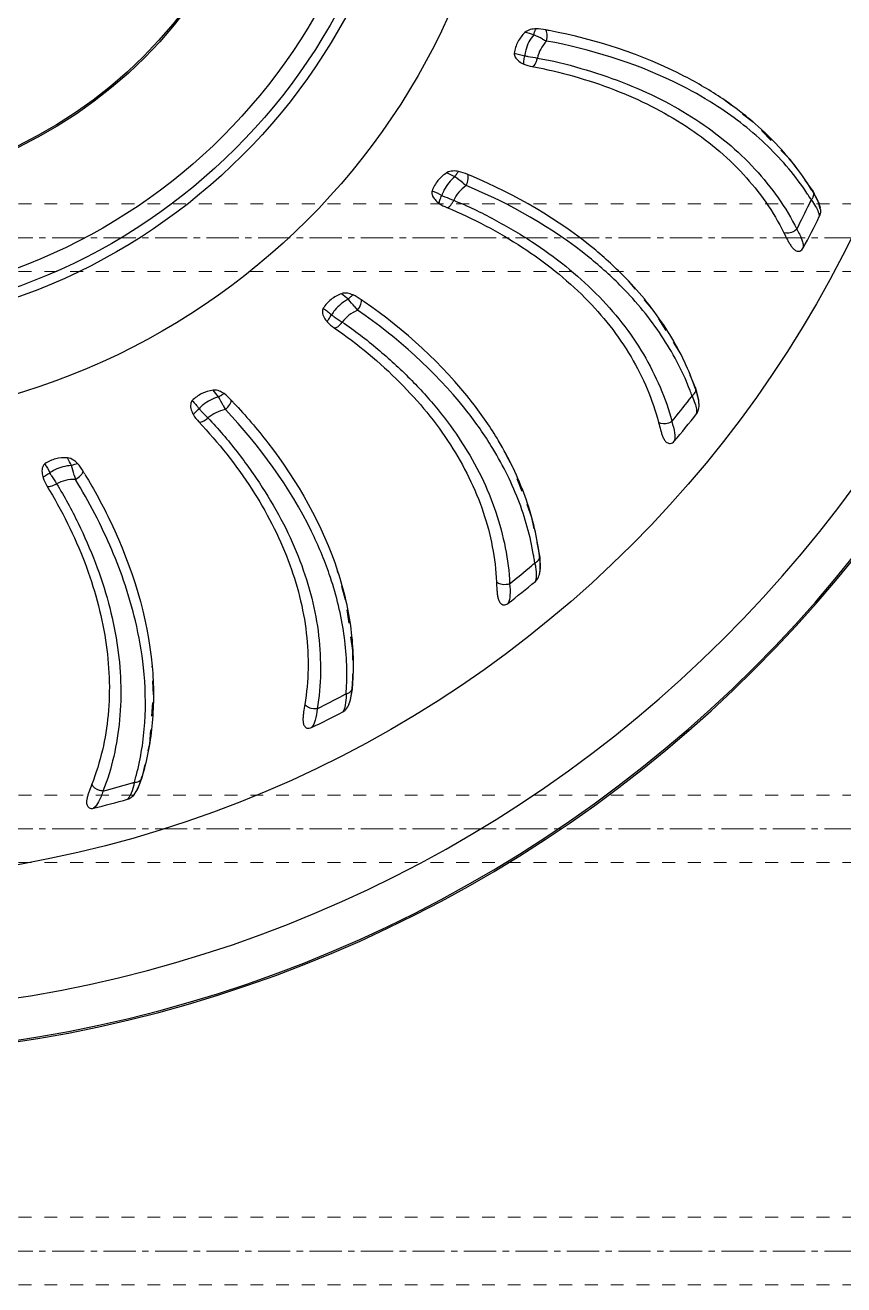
# Model space of a CAD drawing. Header units: millimetres. Extents: x 723 to 11228, y -2384 to 1578.
# Drawn here: x 4996.6 to 5093.5, y -915.7 to -766.6 of the extents above; entities that cross this region are included whole.
import ezdxf

# ---------------------------------------------------------------- set-up
doc = ezdxf.new("R2010")
doc.units = ezdxf.units.MM
doc.header["$LTSCALE"] = 16.335
doc.linetypes.add('CENTER', pattern=[0.6, 0.375, -0.075, 0.075, -0.075])
doc.linetypes.add('HIDDEN', pattern=[0.2, 0.1, -0.1])
doc.layers.get('0').update_dxf_attribs({"linetype": 'CONTINUOUS'})
doc.layers.add('cool', color=153, linetype='HIDDEN', lineweight=9)
doc.layers.add('DEFAULT_2', color=8, linetype='HIDDEN')

msp = doc.modelspace()

# ---------------------------------------------------------------- linework, layer by layer
at = {"color": 7, "linetype": 'Continuous'}
for radius in [136.298, 81.934, 71.088, 69.932, 67.835, 54.701, 54.521]:
    msp.add_circle((4972.032, -731.744), radius, dxfattribs=at)
for centre, radius, start, end in [((4972.032, -731.744), 156.994, 100.56027, 79.43973), ((4972.032, -731.744), 156.811, 100.47906, 79.52094), ((4972.032, -731.744), 151.848, 100.78571, 79.21429), ((5025.398, -883.855), 120.323, 74.86912, 75.38001), ((4957.254, -972.865), 228.038, 63.82321, 64.1157), ((5123.099, -634.744), 148.566, 243.94849, 244.15344), ((5045.662, -834.935), 68.956, 79.14733, 79.50109), ((5054.646, -812.939), 43.849, 56.94057, 58.36344), ((4992.607, -891.608), 120.327, 62.86913, 63.37642), ((4907.363, -964.609), 228.174, 51.8233, 52.11562), ((5022.632, -847.892), 68.875, 67.14677, 67.4998), ((5139.974, -668.241), 148.577, 231.94849, 232.15344), ((5063.388, -803.502), 30.894, 33.00095, 33.46757), ((5063.61, -803.359), 30.63, 31.7132, 33.00208), ((4998.373, -744.085), 100.987, 334.40306, 334.69047), ((4998.326, -744.062), 101.039, 332.49269, 334.40292), ((5088.29, -788.659), 2.463, 7.65394, 11.33455), ((4996.977, -743.421), 104.249, 331.63701, 333.92881), ((4958.919, -892.374), 120.332, 50.86913, 51.37158), ((4860.221, -946.172), 228.361, 39.82342, 40.1155), ((4997.354, -855.889), 68.92, 55.1467, 55.49789), ((5149.52, -704.515), 148.591, 219.9485, 220.15343), ((4925.805, -886.12), 120.339, 38.86914, 39.36569), ((5046.476, -820.905), 30.893, 21.00091, 21.45788), ((5046.721, -820.811), 30.63, 19.7132, 21.00205), ((5049.268, -818.742), 28.199, 19.02651, 19.52253), ((5052.925, -817.48), 24.33, 18.57132, 19.02365), ((4817.882, -918.325), 228.59, 27.82357, 28.11535), ((4970.984, -858.425), 68.929, 43.14629, 43.49536), ((4995.193, -749.237), 101.039, 320.49269, 322.41407), ((4995.234, -749.27), 100.986, 322.41421, 322.69047), ((5151.32, -741.981), 148.607, 207.94851, 208.15342), ((4994.013, -748.334), 104.239, 319.64151, 321.93254), ((5073.9, -811.559), 2.483, 356.07191, 359.34), ((4894.715, -873.116), 120.347, 26.86915, 27.359), ((4782.211, -882.247), 228.85, 15.82373, 16.11519), ((5145.294, -779.006), 148.626, 195.94853, 196.1534), ((4945.069, -855.16), 68.455, 31.13719, 31.48637), ((5026.316, -834.412), 30.891, 9.00095, 9.44342), ((5030.904, -832.701), 26.782, 7.02092, 7.52683), ((4991.052, -753.648), 101.039, 308.49269, 310.42825), ((4991.086, -753.689), 100.986, 310.4284, 310.69047), ((5026.573, -834.371), 30.63, 7.7132, 9.0021), ((5034.445, -832.264), 23.214, 6.53165, 7.01871), ((4990.092, -752.527), 104.226, 307.64623, 309.93632), ((4986.11, -757.149), 100.985, 298.44551, 298.69048), ((5004.047, -843.446), 30.63, 355.7132, 357.00205), ((5003.789, -843.432), 30.888, 357.00089, 357.42606), ((5013.394, -843.125), 22.004, 354.48453, 355.01465), ((5010.134, -842.841), 25.277, 355.01606, 355.53145), ((4986.085, -757.102), 101.039, 296.49269, 298.44536), ((4985.384, -755.815), 104.209, 295.6519, 297.94091), ((4980.523, -759.499), 100.985, 286.46475, 286.69048), ((4980.125, -847.639), 30.63, 343.7132, 345.002), ((4979.879, -847.573), 30.885, 345.00082, 345.40649), ((4990.504, -849.624), 20.786, 342.42991, 343.01058), ((4987.724, -848.774), 23.694, 343.01103, 343.53593), ((4980.508, -759.447), 101.039, 284.49269, 286.46459), ((4980.094, -758.056), 104.191, 283.65801, 285.94595)]:
    msp.add_arc(centre, radius, start, end, dxfattribs=at)
for points, knots in [([(5055.769, -767.429), (5055.436, -767.758), (5054.851, -768.509), (5054.555, -769.424), (5054.5, -769.889)], [0, 0, 0, 0, 0.4998084, 1, 1, 1, 1]), ([(5056.805, -767.705), (5056.367, -768.227), (5055.928, -769.072), (5055.763, -769.97), (5055.742, -770.199)], [0, 0, 0, 0, 0.7485611, 1, 1, 1, 1]), ([(5057.099, -766.998), (5056.864, -767.003), (5056.393, -767.057), (5055.938, -767.261), (5055.769, -767.429)], [0, 0, 0, 0, 0.4959759, 1, 1, 1, 1]), ([(5056.805, -767.705), (5056.849, -767.565), (5056.936, -767.325), (5057.04, -767.09), (5057.098, -766.998)], [0, 0, 0, 0, 0.5735743, 1, 1, 1, 1]), ([(5058.329, -768.448), (5058.387, -768.181), (5058.43, -767.795), (5058.358, -767.351), (5058.28, -767.18), (5058.227, -767.133)], [0, 0, 0, 0, 0.6048175, 0.8419104, 1, 1, 1, 1]), ([(5079.179, -775.309), (5077.732, -774.33), (5071.36, -770.567), (5064.185, -768.274), (5058.646, -767.212)], [0, 0, 0, 0, 0.2364734, 1, 1, 1, 1]), ([(5058.329, -768.448), (5058.069, -768.748), (5057.586, -769.361), (5057.323, -770.1), (5057.24, -770.464)], [0, 0, 0, 0, 0.5152924, 1, 1, 1, 1]), ([(5077.647, -775.606), (5076.253, -774.747), (5070.187, -771.459), (5063.492, -769.413), (5058.329, -768.448)], [0, 0, 0, 0, 0.2376656, 1, 1, 1, 1]), ([(5054.5, -769.889), (5054.482, -770.042), (5054.591, -770.434), (5055.036, -770.864), (5055.427, -771.09), (5055.631, -771.183)], [0, 0, 0, 0, 0.2550591, 0.6288153, 1, 1, 1, 1]), ([(5055.632, -771.182), (5055.621, -771.132), (5055.618, -771.003), (5055.643, -770.673), (5055.696, -770.397), (5055.742, -770.199)], [0, 0, 0, 0, 0.1547015, 0.3874256, 1, 1, 1, 1]), ([(5055.742, -770.199), (5055.868, -770.222), (5056.367, -770.307), (5056.868, -770.387), (5057.24, -770.464)], [0, 0, 0, 0, 0.2524726, 1, 1, 1, 1]), ([(5056.633, -771.467), (5056.691, -771.47), (5056.834, -771.387), (5056.995, -771.167), (5057.137, -770.844), (5057.21, -770.595), (5057.24, -770.464)], [0, 0, 0, 0, 0.1424133, 0.366311, 0.6694525, 1, 1, 1, 1]), ([(5057.24, -770.464), (5058.982, -770.758), (5062.369, -771.608), (5067.254, -773.23), (5071.824, -775.238), (5076.004, -777.647), (5079.765, -780.407), (5083.044, -783.524), (5085.799, -786.956), (5087.337, -789.428), (5087.943, -790.728)], [0, 0, 0, 0, 0.1391995, 0.2744513, 0.405283, 0.5317371, 0.6538451, 0.7719978, 0.8870175, 1, 1, 1, 1]), ([(5056.632, -771.468), (5059.948, -772.102), (5066.291, -773.857), (5074.852, -778.122), (5081.811, -783.856), (5085.175, -788.65), (5086.429, -791.163)], [0, 0, 0, 0, 0.2743508, 0.5315351, 0.7717558, 1, 1, 1, 1]), ([(5089.702, -786.06), (5088.418, -783.964), (5085.255, -779.972), (5081.321, -776.758), (5079.179, -775.309)], [0, 0, 0, 0, 0.487331, 1, 1, 1, 1]), ([(5089.16, -786.465), (5087.831, -784.455), (5084.612, -780.641), (5080.692, -777.572), (5078.567, -776.188)], [0, 0, 0, 0, 0.4871198, 1, 1, 1, 1]), ([(5046.529, -784.04), (5046.135, -784.293), (5045.408, -784.905), (5044.928, -785.739), (5044.777, -786.182)], [0, 0, 0, 0, 0.4998074, 1, 1, 1, 1]), ([(5047.479, -784.522), (5046.941, -784.942), (5046.337, -785.677), (5045.988, -786.521), (5045.92, -786.74)], [0, 0, 0, 0, 0.7485611, 1, 1, 1, 1]), ([(5047.911, -783.894), (5047.682, -783.85), (5047.212, -783.807), (5046.728, -783.912), (5046.529, -784.04)], [0, 0, 0, 0, 0.4959778, 1, 1, 1, 1]), ([(5047.479, -784.522), (5047.55, -784.395), (5047.685, -784.179), (5047.835, -783.972), (5047.911, -783.893)], [0, 0, 0, 0, 0.5729351, 1, 1, 1, 1]), ([(5048.815, -785.566), (5048.926, -785.317), (5049.048, -784.949), (5049.071, -784.5), (5049.031, -784.317), (5048.989, -784.259)], [0, 0, 0, 0, 0.6043112, 0.8415326, 1, 1, 1, 1]), ([(5068.023, -796.864), (5066.804, -795.578), (5061.302, -790.457), (5054.661, -786.648), (5049.381, -784.423)], [0, 0, 0, 0, 0.2362355, 1, 1, 1, 1]), ([(5048.815, -785.566), (5048.498, -785.806), (5047.898, -786.304), (5047.487, -786.972), (5047.33, -787.311)], [0, 0, 0, 0, 0.5152924, 1, 1, 1, 1]), ([(5067.249, -797.596), (5066.028, -796.352), (5060.546, -791.412), (5054.006, -787.725), (5048.815, -785.566)], [0, 0, 0, 0, 0.2366146, 1, 1, 1, 1]), ([(5089.702, -786.06), (5089.899, -786.382), (5090.159, -786.815), (5090.384, -787.267), (5090.437, -787.383)], [0, 0, 0, 0, 0.7475328, 1, 1, 1, 1]), ([(5044.777, -786.182), (5044.728, -786.327), (5044.753, -786.731), (5045.095, -787.243), (5045.429, -787.544), (5045.607, -787.677)], [0, 0, 0, 0, 0.2550757, 0.6288355, 1, 1, 1, 1]), ([(5045.607, -787.677), (5045.608, -787.626), (5045.632, -787.499), (5045.725, -787.182), (5045.835, -786.924), (5045.92, -786.74)], [0, 0, 0, 0, 0.155447, 0.3883503, 1, 1, 1, 1]), ([(5045.92, -786.74), (5046.038, -786.789), (5046.509, -786.976), (5046.983, -787.159), (5047.33, -787.311)], [0, 0, 0, 0, 0.2524726, 1, 1, 1, 1]), ([(5046.529, -788.167), (5046.586, -788.181), (5046.742, -788.129), (5046.945, -787.947), (5047.151, -787.661), (5047.274, -787.433), (5047.33, -787.311)], [0, 0, 0, 0, 0.1427466, 0.3668682, 0.6698081, 1, 1, 1, 1]), ([(5047.33, -787.311), (5048.972, -787.961), (5052.109, -789.497), (5056.551, -792.098), (5060.603, -795.013), (5064.191, -798.239), (5067.296, -801.72), (5069.855, -805.451), (5071.836, -809.381), (5072.827, -812.119), (5073.149, -813.516)], [0, 0, 0, 0, 0.1391995, 0.2744513, 0.405283, 0.5317371, 0.6538451, 0.7719978, 0.8870175, 1, 1, 1, 1]), ([(5089.666, -787.258), (5089.849, -787.508), (5090.16, -787.973), (5090.414, -788.473), (5090.5, -788.705)], [0, 0, 0, 0, 0.5568122, 1, 1, 1, 1]), ([(5046.529, -788.166), (5049.641, -789.476), (5055.481, -792.512), (5062.97, -798.464), (5068.585, -805.521), (5070.88, -810.91), (5071.585, -813.629)], [0, 0, 0, 0, 0.274345, 0.5315289, 0.771752, 1, 1, 1, 1]), ([(5090.5, -788.705), (5090.518, -788.754), (5090.576, -788.926), (5090.615, -789.106), (5090.62, -789.236)], [0, 0, 0, 0, 0.2854005, 1, 1, 1, 1]), ([(5090.731, -788.331), (5090.74, -788.402), (5090.767, -788.706), (5090.722, -789.026), (5090.619, -789.237)], [0, 0, 0, 0, 0.2331937, 1, 1, 1, 1]), ([(5086.429, -791.163), (5086.565, -791.436), (5086.766, -791.842), (5087.053, -792.369), (5087.284, -792.737), (5087.549, -793.062), (5087.877, -793.322), (5088.373, -793.377), (5088.623, -793.105), (5088.71, -792.944)], [0, 0, 0, 0, 0.2553232, 0.3804199, 0.5022729, 0.6193682, 0.7311926, 0.8465766, 1, 1, 1, 1]), ([(5087.943, -790.728), (5087.84, -790.829), (5087.41, -791.145), (5086.802, -791.293), (5086.431, -791.162)], [0, 0, 0, 0, 0.2676235, 1, 1, 1, 1]), ([(5087.943, -790.728), (5088.178, -791.126), (5088.484, -791.701), (5088.697, -792.464), (5088.726, -792.796), (5088.712, -792.943)], [0, 0, 0, 0, 0.5847612, 0.8135396, 1, 1, 1, 1]), ([(5075.227, -809.604), (5074.366, -807.413), (5072.078, -803.111), (5068.983, -799.362), (5067.249, -797.596)], [0, 0, 0, 0, 0.4874848, 1, 1, 1, 1]), ([(5075.845, -809.319), (5075.042, -807.053), (5072.842, -802.589), (5069.76, -798.697), (5068.023, -796.864)], [0, 0, 0, 0, 0.4876918, 1, 1, 1, 1]), ([(5034.038, -798.37), (5033.601, -798.536), (5032.762, -798.984), (5032.12, -799.699), (5031.88, -800.101)], [0, 0, 0, 0, 0.4998078, 1, 1, 1, 1]), ([(5034.859, -799.032), (5034.246, -799.331), (5033.502, -799.925), (5032.985, -800.678), (5032.873, -800.878)], [0, 0, 0, 0, 0.7485611, 1, 1, 1, 1]), ([(5035.41, -798.51), (5035.196, -798.421), (5034.749, -798.283), (5034.258, -798.287), (5034.038, -798.37)], [0, 0, 0, 0, 0.4959789, 1, 1, 1, 1]), ([(5034.859, -799.032), (5034.955, -798.924), (5035.131, -798.741), (5035.32, -798.57), (5035.41, -798.509)], [0, 0, 0, 0, 0.5720687, 1, 1, 1, 1]), ([(5035.949, -800.331), (5036.109, -800.112), (5036.305, -799.778), (5036.421, -799.345), (5036.42, -799.157), (5036.392, -799.092)], [0, 0, 0, 0, 0.6036217, 0.8410167, 1, 1, 1, 1]), ([(5052.632, -815.779), (5051.707, -814.228), (5047.357, -807.908), (5041.541, -802.676), (5036.74, -799.332)], [0, 0, 0, 0, 0.2359145, 1, 1, 1, 1]), ([(5031.88, -800.101), (5031.803, -800.232), (5031.742, -800.629), (5031.968, -801.198), (5032.228, -801.56), (5032.374, -801.727)], [0, 0, 0, 0, 0.2550983, 0.6288623, 1, 1, 1, 1]), ([(5032.373, -801.728), (5032.401, -801.602), (5032.57, -801.311), (5032.752, -801.039), (5032.873, -800.878)], [0, 0, 0, 0, 0.3890401, 1, 1, 1, 1]), ([(5032.873, -800.878), (5032.979, -800.951), (5033.401, -801.232), (5033.826, -801.509), (5034.134, -801.73)], [0, 0, 0, 0, 0.2524726, 1, 1, 1, 1]), ([(5035.949, -800.331), (5035.589, -800.5), (5034.899, -800.863), (5034.358, -801.431), (5034.134, -801.73)], [0, 0, 0, 0, 0.5152924, 1, 1, 1, 1]), ([(5051.734, -816.335), (5050.796, -814.825), (5046.424, -808.684), (5040.68, -803.593), (5035.949, -800.331)], [0, 0, 0, 0, 0.2362679, 1, 1, 1, 1]), ([(5033.175, -802.401), (5033.228, -802.426), (5033.391, -802.407), (5033.741, -802.203), (5033.981, -801.936), (5034.134, -801.73)], [0, 0, 0, 0, 0.1434384, 0.3682394, 1, 1, 1, 1]), ([(5033.175, -802.401), (5035.947, -804.329), (5041.029, -808.514), (5047.118, -815.894), (5051.145, -823.965), (5052.27, -829.715), (5052.394, -832.522)], [0, 0, 0, 0, 0.2743397, 0.5315235, 0.7717496, 1, 1, 1, 1]), ([(5034.134, -801.73), (5035.605, -802.707), (5038.354, -804.861), (5042.158, -808.33), (5045.516, -812.023), (5048.355, -815.924), (5050.668, -819.975), (5052.395, -824.157), (5053.516, -828.412), (5053.916, -831.296), (5053.94, -832.73)], [0, 0, 0, 0, 0.1391995, 0.2744513, 0.405283, 0.5317371, 0.6538451, 0.7719978, 0.8870175, 1, 1, 1, 1]), ([(5018.841, -809.793), (5018.379, -809.864), (5017.465, -810.128), (5016.689, -810.694), (5016.371, -811.038)], [0, 0, 0, 0, 0.499809, 1, 1, 1, 1]), ([(5019.853, -810.031), (5019.776, -809.99), (5019.463, -809.841), (5019.1, -809.753), (5018.841, -809.793)], [0, 0, 0, 0, 0.2485552, 1, 1, 1, 1]), ([(5075.556, -810.48), (5075.62, -810.433), (5075.838, -810.24), (5076.008, -809.955), (5076.01, -809.74)], [0, 0, 0, 0, 0.2694855, 1, 1, 1, 1]), ([(5076.341, -811.053), (5076.324, -810.938), (5076.235, -810.49), (5076.096, -810.054), (5075.988, -809.731)], [0, 0, 0, 0, 0.2548302, 1, 1, 1, 1]), ([(5016.371, -811.038), (5016.269, -811.149), (5016.127, -811.521), (5016.226, -812.121), (5016.403, -812.526), (5016.509, -812.719)], [0, 0, 0, 0, 0.2551247, 0.6288938, 1, 1, 1, 1]), ([(5019.499, -810.602), (5018.837, -810.767), (5017.986, -811.193), (5017.323, -811.822), (5017.172, -811.995)], [0, 0, 0, 0, 0.7485611, 1, 1, 1, 1]), ([(5019.499, -810.602), (5019.614, -810.517), (5019.823, -810.375), (5020.042, -810.248), (5020.142, -810.207)], [0, 0, 0, 0, 0.5710159, 1, 1, 1, 1]), ([(5020.295, -812.099), (5020.496, -811.919), (5020.757, -811.633), (5020.96, -811.235), (5020.999, -811.052), (5020.987, -810.982)], [0, 0, 0, 0, 0.6027796, 0.8403845, 1, 1, 1, 1]), ([(5021.275, -811.287), (5022.699, -812.807), (5027.798, -818.761), (5031.801, -825.751), (5033.585, -831.231)], [0, 0, 0, 0, 0.2654577, 1, 1, 1, 1]), ([(5075.556, -810.48), (5075.683, -810.762), (5075.89, -811.279), (5076.034, -811.819), (5076.07, -812.063)], [0, 0, 0, 0, 0.5564829, 1, 1, 1, 1]), ([(5016.508, -812.719), (5016.562, -812.603), (5016.787, -812.353), (5017.021, -812.126), (5017.172, -811.995)], [0, 0, 0, 0, 0.3905092, 1, 1, 1, 1]), ([(5017.172, -811.995), (5017.26, -812.087), (5017.615, -812.45), (5017.973, -812.81), (5018.228, -813.09)], [0, 0, 0, 0, 0.2524726, 1, 1, 1, 1]), ([(5020.295, -812.099), (5019.908, -812.189), (5019.157, -812.401), (5018.51, -812.844), (5018.228, -813.09)], [0, 0, 0, 0, 0.5152924, 1, 1, 1, 1]), ([(5032.602, -831.589), (5032.009, -829.868), (5029.013, -822.739), (5024.348, -816.383), (5020.295, -812.099)], [0, 0, 0, 0, 0.2358436, 1, 1, 1, 1]), ([(5076.07, -812.063), (5076.077, -812.115), (5076.099, -812.295), (5076.101, -812.479), (5076.079, -812.607)], [0, 0, 0, 0, 0.2851324, 1, 1, 1, 1]), ([(5076.078, -812.607), (5076.13, -812.54), (5076.294, -812.272), (5076.361, -811.956), (5076.377, -811.729)], [0, 0, 0, 0, 0.2698757, 1, 1, 1, 1]), ([(5017.153, -813.549), (5017.2, -813.583), (5017.364, -813.597), (5017.747, -813.47), (5018.036, -813.259), (5018.228, -813.09)], [0, 0, 0, 0, 0.1439784, 0.3691237, 1, 1, 1, 1]), ([(5017.153, -813.549), (5019.464, -816.012), (5023.566, -821.163), (5027.988, -829.65), (5030.25, -838.383), (5030.157, -844.242), (5029.695, -847.014)], [0, 0, 0, 0, 0.2743355, 0.531521, 0.7717496, 1, 1, 1, 1]), ([(5018.228, -813.09), (5019.464, -814.352), (5021.705, -817.03), (5024.705, -821.214), (5027.221, -825.524), (5029.187, -829.931), (5030.608, -834.374), (5031.427, -838.823), (5031.639, -843.219), (5031.431, -846.123), (5031.156, -847.531)], [0, 0, 0, 0, 0.1391995, 0.2744513, 0.405283, 0.5317371, 0.6538451, 0.7719978, 0.8870175, 1, 1, 1, 1]), ([(5071.585, -813.629), (5071.661, -813.923), (5071.773, -814.36), (5071.944, -814.932), (5072.094, -815.339), (5072.286, -815.709), (5072.552, -816.03), (5073.023, -816.186), (5073.324, -815.974), (5073.442, -815.835)], [0, 0, 0, 0, 0.2553161, 0.380383, 0.5022067, 0.6192922, 0.7311438, 0.8465716, 1, 1, 1, 1]), ([(5073.149, -813.516), (5073.028, -813.593), (5072.544, -813.812), (5071.922, -813.832), (5071.586, -813.63)], [0, 0, 0, 0, 0.2672404, 1, 1, 1, 1]), ([(5073.149, -813.516), (5073.296, -813.953), (5073.508, -814.708), (5073.538, -815.523), (5073.443, -815.836)], [0, 0, 0, 0, 0.58547, 1, 1, 1, 1]), ([(5057.455, -829.192), (5057.15, -826.881), (5055.981, -822.206), (5053.885, -817.878), (5052.632, -815.779)], [0, 0, 0, 0, 0.4881786, 1, 1, 1, 1]), ([(5056.788, -829.343), (5056.414, -827.093), (5055.132, -822.558), (5052.996, -818.369), (5051.734, -816.335)], [0, 0, 0, 0, 0.4879754, 1, 1, 1, 1]), ([(4998.925, -818.514), (4998.803, -818.601), (4998.589, -818.932), (4998.558, -819.533), (4998.644, -819.963), (4998.706, -820.171)], [0, 0, 0, 0, 0.255154, 0.6289287, 1, 1, 1, 1]), ([(5001.6, -817.81), (5001.133, -817.783), (5000.185, -817.851), (4999.307, -818.244), (4998.925, -818.514)], [0, 0, 0, 0, 0.4998097, 1, 1, 1, 1]), ([(5002.068, -818.725), (5001.386, -818.749), (5000.466, -818.988), (4999.687, -819.467), (4999.503, -819.604)], [0, 0, 0, 0, 0.7485611, 1, 1, 1, 1]), ([(5002.531, -818.245), (5002.465, -818.19), (5002.192, -817.983), (5001.859, -817.824), (5001.6, -817.81)], [0, 0, 0, 0, 0.248548, 1, 1, 1, 1]), ([(5002.068, -818.725), (5002.198, -818.666), (5002.43, -818.572), (5002.669, -818.493), (5002.775, -818.473)], [0, 0, 0, 0, 0.5698253, 1, 1, 1, 1]), ([(4998.705, -820.171), (4998.783, -820.07), (4999.054, -819.873), (4999.329, -819.701), (4999.503, -819.604)], [0, 0, 0, 0, 0.3921462, 1, 1, 1, 1]), ([(4999.503, -819.604), (4999.57, -819.713), (4999.841, -820.141), (5000.117, -820.567), (5000.309, -820.894)], [0, 0, 0, 0, 0.2524726, 1, 1, 1, 1]), ([(5002.536, -820.355), (5002.138, -820.363), (5001.36, -820.414), (5000.635, -820.713), (5000.309, -820.894)], [0, 0, 0, 0, 0.5152924, 1, 1, 1, 1]), ([(5002.536, -820.355), (5002.769, -820.221), (5003.082, -819.997), (5003.364, -819.651), (5003.442, -819.481), (5003.445, -819.409)], [0, 0, 0, 0, 0.6018225, 0.839663, 1, 1, 1, 1]), ([(5010.598, -842.638), (5010.399, -840.781), (5009.557, -836.016), (5006.991, -828.446), (5004.167, -823.027), (5002.536, -820.355)], [0, 0, 0, 0, 0.2348203, 0.6064586, 1, 1, 1, 1]), ([(5003.662, -819.763), (5004.771, -821.598), (5008.61, -828.681), (5011.096, -836.595), (5011.622, -842.491)], [0, 0, 0, 0, 0.2659864, 1, 1, 1, 1]), ([(4999.163, -821.122), (4999.203, -821.165), (4999.36, -821.211), (4999.761, -821.165), (5000.086, -821.019), (5000.309, -820.894)], [0, 0, 0, 0, 0.144594, 0.3701207, 1, 1, 1, 1]), ([(4999.163, -821.122), (5000.913, -824.012), (5003.854, -829.905), (5006.416, -839.128), (5006.814, -848.144), (5005.505, -853.857), (5004.477, -856.473)], [0, 0, 0, 0, 0.2743321, 0.5315207, 0.7717512, 1, 1, 1, 1]), ([(5000.309, -820.894), (5001.255, -822.386), (5002.89, -825.472), (5004.954, -830.187), (5006.52, -834.927), (5007.526, -839.646), (5007.992, -844.287), (5007.869, -848.81), (5007.162, -853.153), (5006.355, -855.951), (5005.794, -857.271)], [0, 0, 0, 0, 0.1391995, 0.2744513, 0.405283, 0.5317371, 0.6538451, 0.7719978, 0.8870175, 1, 1, 1, 1]), ([(5056.926, -830.261), (5056.999, -830.227), (5057.255, -830.083), (5057.482, -829.835), (5057.526, -829.622)], [0, 0, 0, 0, 0.2702967, 1, 1, 1, 1]), ([(5056.926, -830.26), (5056.96, -830.418), (5057.064, -830.961), (5057.124, -831.518), (5057.1, -831.909)], [0, 0, 0, 0, 0.2914272, 1, 1, 1, 1]), ([(5057.577, -830.983), (5057.584, -830.868), (5057.59, -830.413), (5057.547, -829.959), (5057.508, -829.623)], [0, 0, 0, 0, 0.2548736, 1, 1, 1, 1]), ([(5034.646, -844.819), (5034.744, -842.632), (5034.467, -838.123), (5033.35, -833.756), (5032.602, -831.589)], [0, 0, 0, 0, 0.4885755, 1, 1, 1, 1]), ([(5033.585, -831.231), (5034.311, -833.46), (5035.363, -837.954), (5035.508, -842.576), (5035.333, -844.811)], [0, 0, 0, 0, 0.5112309, 1, 1, 1, 1]), ([(5056.998, -832.442), (5057.064, -832.387), (5057.284, -832.152), (5057.416, -831.849), (5057.478, -831.624)], [0, 0, 0, 0, 0.2704431, 1, 1, 1, 1]), ([(5057.1, -831.909), (5057.097, -831.961), (5057.081, -832.141), (5057.045, -832.322), (5056.998, -832.443)], [0, 0, 0, 0, 0.284781, 1, 1, 1, 1]), ([(5052.394, -832.522), (5052.408, -832.823), (5052.427, -833.272), (5052.476, -833.863), (5052.539, -834.29), (5052.65, -834.69), (5052.843, -835.057), (5053.27, -835.306), (5053.606, -835.161), (5053.75, -835.051)], [0, 0, 0, 0, 0.2553032, 0.3803304, 0.5021154, 0.6191883, 0.731076, 0.8465619, 1, 1, 1, 1]), ([(5053.94, -832.73), (5053.807, -832.78), (5053.29, -832.893), (5052.683, -832.786), (5052.395, -832.523)], [0, 0, 0, 0, 0.2667496, 1, 1, 1, 1]), ([(5053.94, -832.73), (5053.993, -833.185), (5054.044, -833.965), (5053.906, -834.766), (5053.75, -835.052)], [0, 0, 0, 0, 0.5847762, 1, 1, 1, 1]), ([(5009.768, -855.354), (5010.294, -853.335), (5010.95, -849.09), (5010.83, -844.804), (5010.598, -842.638)], [0, 0, 0, 0, 0.4892498, 1, 1, 1, 1]), ([(5011.622, -842.491), (5011.82, -844.713), (5011.85, -849.108), (5011.052, -853.438), (5010.446, -855.489)], [0, 0, 0, 0, 0.5104833, 1, 1, 1, 1]), ([(5034.591, -845.736), (5034.591, -845.896), (5034.58, -846.446), (5034.523, -847), (5034.42, -847.376)], [0, 0, 0, 0, 0.2910445, 1, 1, 1, 1]), ([(5034.591, -845.736), (5034.67, -845.718), (5034.953, -845.63), (5035.229, -845.429), (5035.314, -845.227)], [0, 0, 0, 0, 0.2711541, 1, 1, 1, 1]), ([(5035.079, -846.577), (5035.11, -846.466), (5035.212, -846.025), (5035.264, -845.575), (5035.296, -845.24)], [0, 0, 0, 0, 0.2549251, 1, 1, 1, 1]), ([(5029.695, -847.014), (5029.646, -847.31), (5029.572, -847.75), (5029.5, -848.335), (5029.474, -848.762), (5029.5, -849.174), (5029.613, -849.571), (5029.976, -849.901), (5030.334, -849.83), (5030.496, -849.752)], [0, 0, 0, 0, 0.2552847, 0.3802641, 0.502003, 0.6190609, 0.7309912, 0.8465466, 1, 1, 1, 1]), ([(5031.156, -847.531), (5031.017, -847.552), (5030.491, -847.556), (5029.925, -847.328), (5029.695, -847.016)], [0, 0, 0, 0, 0.2661754, 1, 1, 1, 1]), ([(5034.213, -847.877), (5034.291, -847.836), (5034.562, -847.645), (5034.756, -847.366), (5034.863, -847.152)], [0, 0, 0, 0, 0.2711219, 1, 1, 1, 1]), ([(5031.156, -847.531), (5031.114, -847.984), (5031.002, -848.754), (5030.704, -849.505), (5030.495, -849.754)], [0, 0, 0, 0, 0.5839544, 1, 1, 1, 1]), ([(5034.42, -847.376), (5034.406, -847.426), (5034.354, -847.599), (5034.282, -847.769), (5034.212, -847.878)], [0, 0, 0, 0, 0.2843604, 1, 1, 1, 1]), ([(5009.526, -856.229), (5009.493, -856.385), (5009.369, -856.917), (5009.2, -857.444), (5009.023, -857.789)], [0, 0, 0, 0, 0.2906154, 1, 1, 1, 1]), ([(5009.526, -856.229), (5009.608, -856.229), (5009.906, -856.2), (5010.221, -856.057), (5010.344, -855.875)], [0, 0, 0, 0, 0.2719917, 1, 1, 1, 1]), ([(5004.477, -856.473), (5004.368, -856.75), (5004.207, -857.163), (5004.017, -857.717), (5003.905, -858.126), (5003.847, -858.532), (5003.876, -858.94), (5004.16, -859.336), (5004.522, -859.341), (5004.696, -859.299)], [0, 0, 0, 0, 0.2552613, 0.3801873, 0.5018747, 0.6189156, 0.7308928, 0.8465261, 1, 1, 1, 1]), ([(5005.794, -857.271), (5005.654, -857.263), (5005.142, -857.158), (5004.64, -856.823), (5004.476, -856.474)], [0, 0, 0, 0, 0.2655455, 1, 1, 1, 1]), ([(5005.794, -857.271), (5005.659, -857.703), (5005.39, -858.429), (5004.948, -859.098), (5004.695, -859.3)], [0, 0, 0, 0, 0.5830397, 1, 1, 1, 1]), ([(5008.718, -858.238), (5008.807, -858.212), (5009.12, -858.077), (5009.373, -857.833), (5009.524, -857.638)], [0, 0, 0, 0, 0.2718795, 1, 1, 1, 1]), ([(5009.524, -857.638), (5009.554, -857.599), (5009.668, -857.445), (5009.765, -857.279), (5009.831, -857.153)], [0, 0, 0, 0, 0.2573563, 1, 1, 1, 1]), ([(5009.023, -857.789), (5008.999, -857.835), (5008.912, -857.994), (5008.808, -858.145), (5008.718, -858.238)], [0, 0, 0, 0, 0.2838893, 1, 1, 1, 1])]:
    msp.add_open_spline(points, degree=3, knots=knots, dxfattribs=at)
for points in [[(5058.227, -767.133), (5057.855, -767.064), (5057.477, -766.991), (5057.099, -766.998)], [(5054.5, -769.888), (5054.918, -769.977), (5055.338, -770.061), (5055.742, -770.199)], [(5055.631, -771.183), (5055.946, -771.327), (5056.291, -771.403), (5056.632, -771.468)], [(5048.989, -784.259), (5048.639, -784.114), (5048.284, -783.965), (5047.911, -783.894)], [(5044.777, -786.182), (5045.165, -786.354), (5045.556, -786.523), (5045.92, -786.74)], [(5089.666, -787.258), (5089.753, -787.159), (5089.827, -787.048), (5089.881, -786.928)], [(5090.437, -787.383), (5090.478, -787.474), (5090.517, -787.566), (5090.553, -787.66)], [(5045.607, -787.677), (5045.886, -787.885), (5046.209, -788.031), (5046.529, -788.166)], [(5090.553, -787.66), (5090.616, -787.827), (5090.67, -788), (5090.705, -788.175)], [(5036.392, -799.092), (5036.079, -798.876), (5035.761, -798.656), (5035.41, -798.51)], [(5031.88, -800.101), (5032.22, -800.348), (5032.565, -800.593), (5032.873, -800.878)], [(5032.374, -801.727), (5032.603, -801.99), (5032.888, -802.202), (5033.175, -802.401)], [(5016.371, -811.038), (5016.649, -811.347), (5016.932, -811.655), (5017.172, -811.995)], [(5020.142, -810.207), (5020.049, -810.143), (5019.952, -810.084), (5019.853, -810.031)], [(5020.986, -810.982), (5020.724, -810.705), (5020.457, -810.423), (5020.142, -810.207)], [(5076.382, -811.587), (5076.385, -811.409), (5076.369, -811.229), (5076.341, -811.053)], [(5016.509, -812.719), (5016.677, -813.025), (5016.913, -813.293), (5017.153, -813.549)], [(4998.925, -818.514), (4999.13, -818.87), (4999.341, -819.226), (4999.503, -819.604)], [(5002.775, -818.473), (5002.698, -818.393), (5002.616, -818.316), (5002.531, -818.245)], [(5003.445, -819.409), (5003.244, -819.082), (5003.041, -818.75), (5002.775, -818.473)], [(4998.706, -820.171), (4998.806, -820.508), (4998.981, -820.821), (4999.163, -821.122)], [(5057.478, -831.624), (5057.511, -831.504), (5057.534, -831.381), (5057.551, -831.258)], [(5057.551, -831.258), (5057.563, -831.167), (5057.572, -831.075), (5057.577, -830.983)], [(5034.863, -847.152), (5034.914, -847.051), (5034.958, -846.946), (5034.997, -846.839)], [(5034.997, -846.839), (5035.028, -846.753), (5035.055, -846.665), (5035.079, -846.577)], [(5009.959, -856.888), (5010.101, -856.567), (5010.215, -856.233), (5010.321, -855.899)], [(5009.831, -857.153), (5009.877, -857.066), (5009.919, -856.977), (5009.959, -856.888)]]:
    msp.add_open_spline(points, degree=3, dxfattribs=at)
at = {"layer": 'cool', "ltscale": 0.932966}
for p, q in [((4776.362, -787.744), (5167.702, -787.744)), ((4776.362, -795.744), (5167.702, -795.744)), ((4776.362, -857.744), (5167.702, -857.744)), ((4776.362, -865.744), (5167.702, -865.744)), ((4776.362, -907.744), (5167.702, -907.744)), ((4776.362, -915.744), (5167.702, -915.744))]:
    msp.add_line(p, q, dxfattribs=at)
at = {"layer": 'cool', "color": 1, "linetype": 'CENTER', "ltscale": 0.621977}
for p, q in [((4762.032, -791.744), (5182.032, -791.744)), ((4762.032, -861.744), (5182.032, -861.744)), ((4762.032, -911.744), (5182.032, -911.744))]:
    msp.add_line(p, q, dxfattribs=at)
at = {"layer": 'DEFAULT_2', "color": 8, "linetype": 'HIDDEN'}
for p, q in [((5089.882, -786.242), (5089.703, -786.059)), ((5089.882, -786.242), (5089.882, -786.242)), ((5075.978, -809.531), (5075.846, -809.32)), ((5075.979, -809.531), (5075.978, -809.531)), ((5057.537, -829.42), (5057.455, -829.193)), ((5057.537, -829.421), (5057.537, -829.42)), ((5035.363, -845.041), (5035.333, -844.811)), ((5035.363, -845.041), (5035.363, -845.041)), ((5010.425, -855.71), (5010.446, -855.49)), ((5010.425, -855.71), (5010.425, -855.71))]:
    msp.add_line(p, q, dxfattribs=at)
for points in [[(5089.882, -786.242), (5087.227, -782.535), (5082.825, -778.079), (5079.179, -775.309)], [(5090.732, -788.331), (5090.534, -787.553), (5089.985, -786.414), (5089.882, -786.242)], [(5075.979, -809.531), (5074.225, -805.494), (5070.974, -800.344), (5068.023, -796.864)], [(5076.377, -811.728), (5076.342, -810.94), (5076.042, -809.715), (5075.978, -809.531)], [(5057.537, -829.421), (5056.592, -824.86), (5054.321, -818.908), (5052.633, -815.779)], [(5057.478, -831.624), (5057.6, -830.863), (5057.56, -829.606), (5057.537, -829.42)], [(5035.363, -845.041), (5035.403, -840.641), (5034.528, -834.614), (5033.586, -831.23)], [(5010.425, -855.71), (5011.341, -851.661), (5011.783, -845.857), (5011.623, -842.49)], [(5034.864, -847.152), (5035.129, -846.452), (5035.347, -845.218), (5035.363, -845.041)], [(5009.524, -857.638), (5009.911, -857.027), (5010.377, -855.87), (5010.425, -855.71)]]:
    msp.add_lwpolyline(points, dxfattribs=at)
for points in [[(5089.959, -786.451), (5089.945, -786.378), (5089.918, -786.307), (5089.88, -786.244)], [(5076.01, -809.74), (5076.011, -809.67), (5075.999, -809.599), (5075.976, -809.532)], [(5057.526, -829.622), (5057.54, -829.557), (5057.542, -829.488), (5057.534, -829.421)], [(5035.314, -845.227), (5035.339, -845.168), (5035.355, -845.105), (5035.36, -845.041)], [(5010.344, -855.875), (5010.378, -855.824), (5010.405, -855.768), (5010.423, -855.71)]]:
    msp.add_open_spline(points, degree=3, dxfattribs=at)
msp.add_open_spline([(5089.881, -786.928), (5089.899, -786.888), (5089.959, -786.738), (5089.98, -786.568), (5089.959, -786.451)], degree=3, knots=[0, 0, 0, 0, 0.2693029, 1, 1, 1, 1], dxfattribs=at)

doc.saveas('drawing.dxf')
